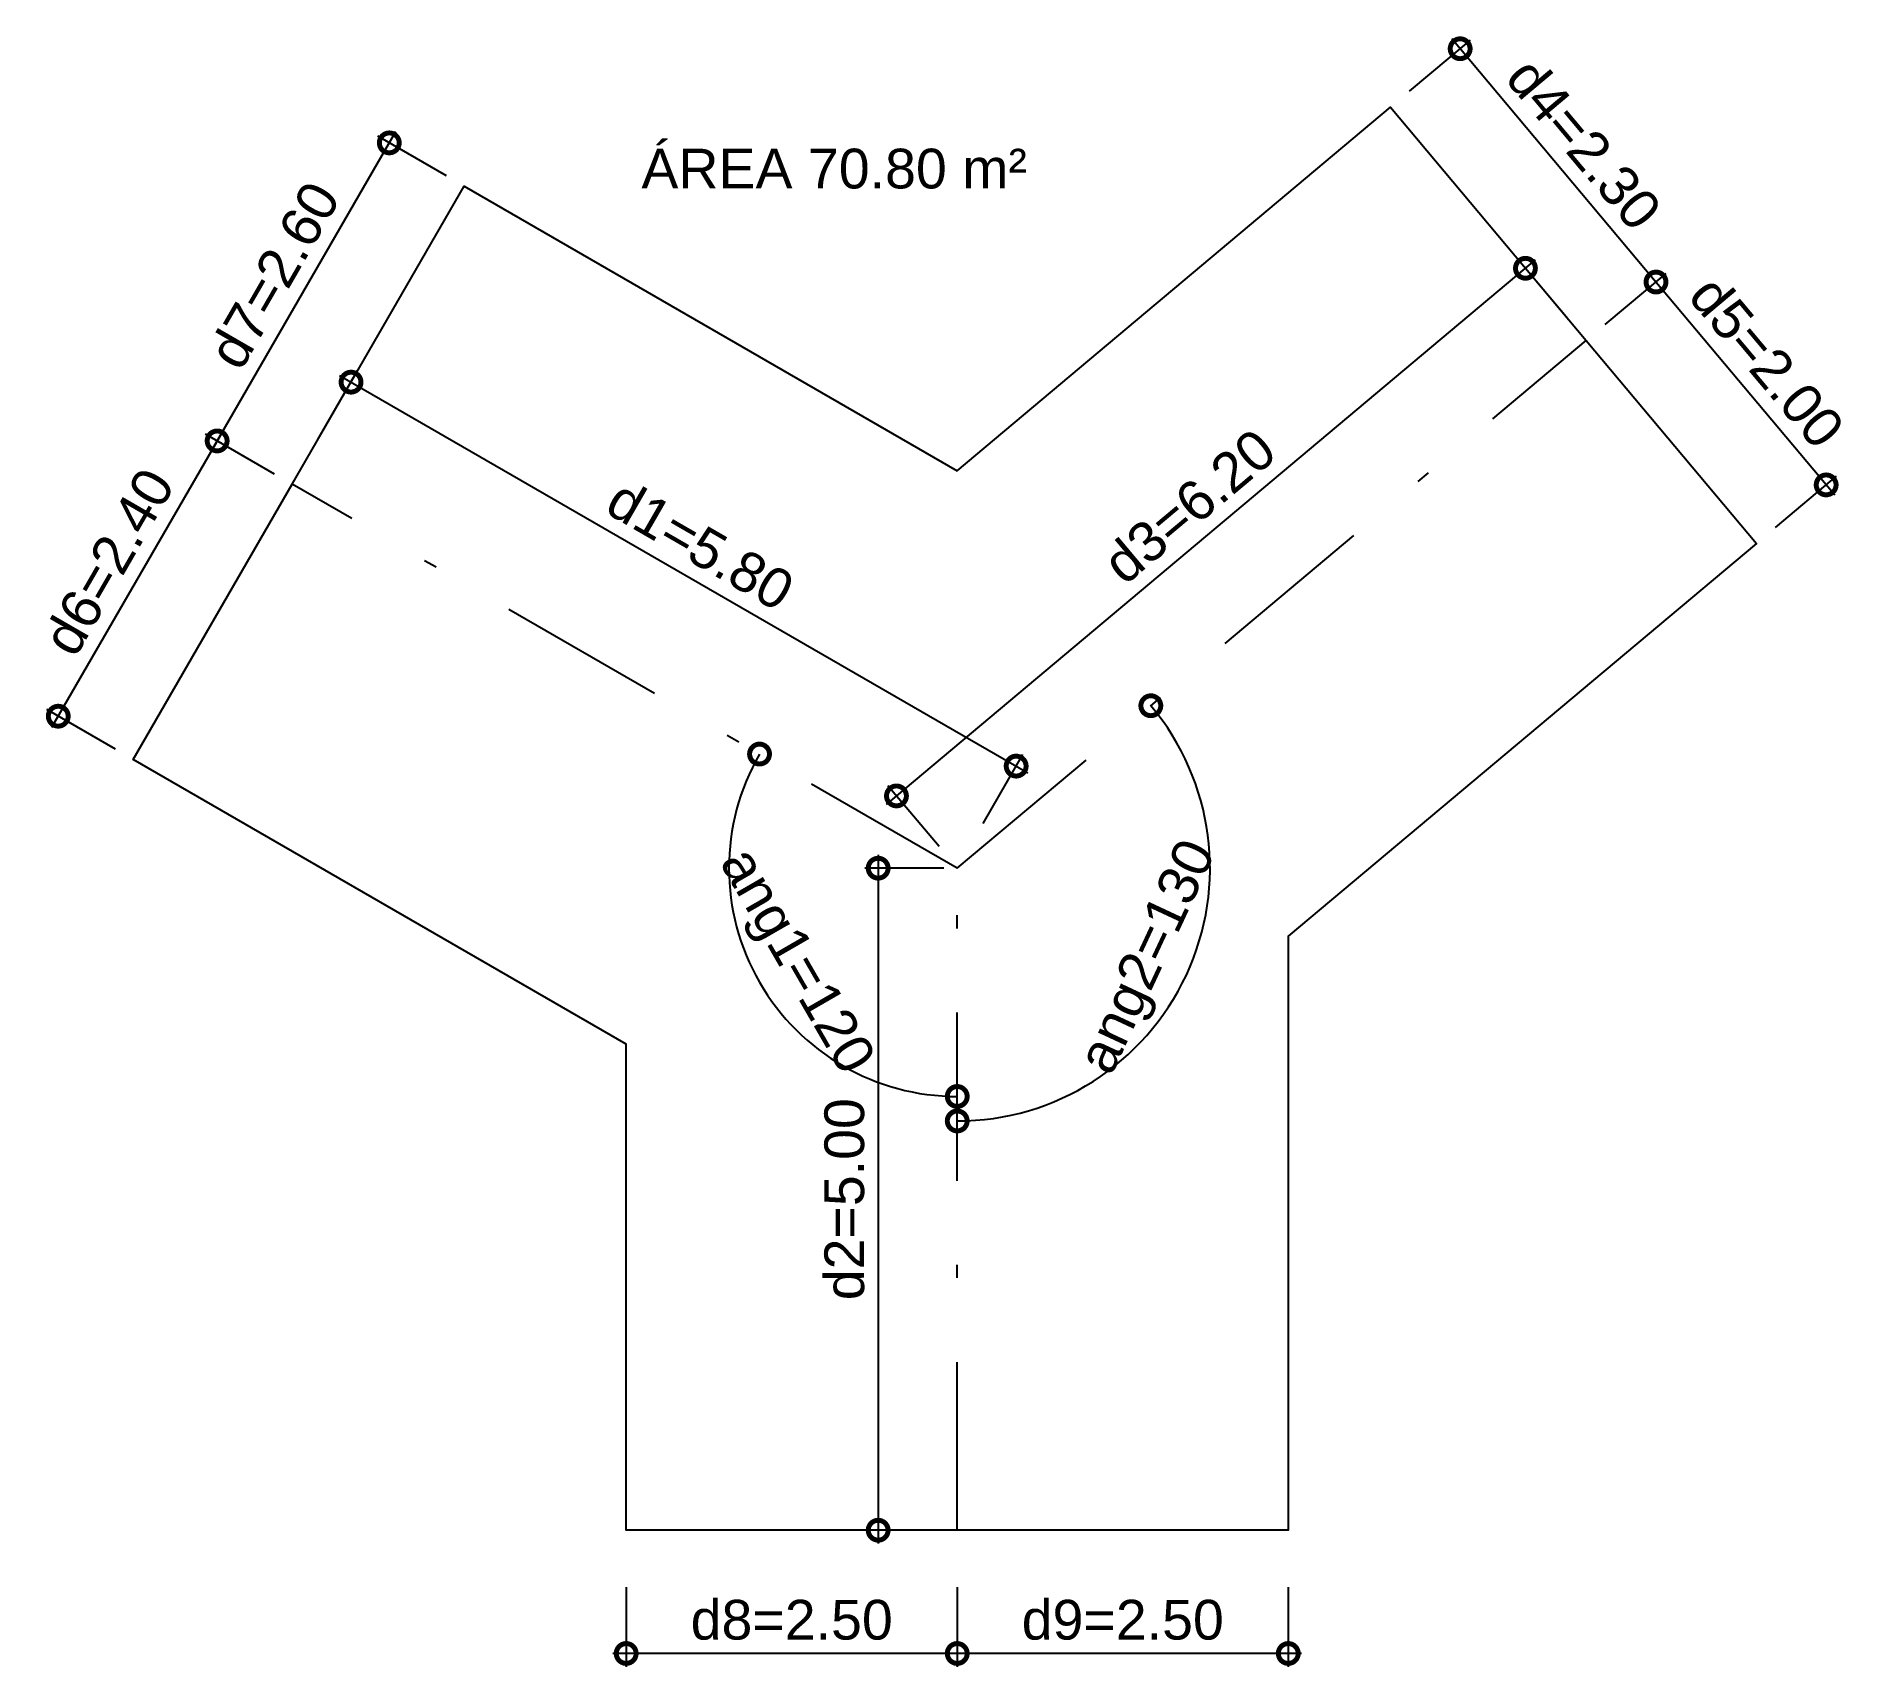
# Model space of a CAD drawing. Header units: metres. Extents: x -6.9 to 6.8, y -6.8 to 5.5.
import ezdxf

# ---------------------------------------------------------------- set-up
doc = ezdxf.new("R2010")
doc.units = ezdxf.units.M
doc.header["$LTSCALE"] = 0.1
doc.linetypes.add('DASHDOT', pattern=[25.4, 12.7, -6.35, 0, -6.35])
doc.layers.add('ARQ_EIXO CINZA 04', color=139, linetype='DASHDOT')
doc.layers.add('SIMB_01', color=1, linetype='Continuous')
doc.layers.add('COTA AZUL', color=5, linetype='Continuous', lineweight=25, true_color=0x0000ff)
doc.styles.add('Annot_3.0mm', font='arial.ttf', dxfattribs={"height": 3})
doc.styles.add('cota', font='arial.ttf')
doc.dimstyles.new('Info 01 - annot', dxfattribs={"dimtxt": 3, "dimasz": 3, "dimexe": 1, "dimexo": 1, "dimgap": 1, "dimtad": 1, "dimzin": 4, "dimtxsty": 'cota', "dimblk": 'DOTSMALL', "dimcen": 2, "dimdle": 1, "dimclrd": 256, "dimclre": 256, "dimclrt": 1, "dimazin": 2, "dimtfac": 0.09, "dimtmove": 2, "dimatfit": 2, "dimfxl": 5, "dimfxlon": 1, "dimtolj": 1, "dimtzin": 4, "dimlwd": -1, "dimarcsym": 1})

# ---------------------------------------------------------------- blocks, each defined once
blk = doc.blocks.new('_DotSmall')
at = {"color": 0, "linetype": 'ByBlock', "const_width": 0.5}
blk.add_lwpolyline([(-0.0625, 0, 1), (0.0625, 0, 1)], format="xyb", close=True, dxfattribs=at)
blk = doc.blocks.new('*D6')
at = {"layer": 'COTA AZUL', "lineweight": -2, "transparency": 16777216}
for p, q in [((-4.759, 2.466), (-4.459, 2.986)), ((0.264, -0.434), (0.564, 0.086))]:
    blk.add_line(p, q, dxfattribs=at)
at = {"layer": 'COTA AZUL', "transparency": 16777216}
blk.add_line((-4.595, 2.949), (0.601, -0.051), dxfattribs=at)
at = {"layer": 'Defpoints', "color": 0, "transparency": 16777216}
for p in [(-4.954, 2.128), (0.514, -0.001), (0.069, -0.772)]:
    blk.add_point(p, dxfattribs=at)
at = {"layer": 'COTA AZUL', "transparency": 16777216, "xscale": 0.3, "yscale": 0.3, "zscale": 0.3}
for p, rotation in [((-4.509, 2.899), 150), ((0.514, -0.001), 330.0000000000001)]:
    blk.add_blockref('_DotSmall', p, dxfattribs=dict(at, rotation=rotation))
at = {"layer": 'COTA AZUL', "color": 1, "transparency": 16777216, "insert": (-1.871, 1.669), "char_height": 0.3, "attachment_point": 5, "rotation": 330, "style": 'cota'}
blk.add_mtext('\\A1;d1=5.80', dxfattribs=at)
blk = doc.blocks.new('*D8')
at = {"layer": 'COTA AZUL', "transparency": 16777216}
blk.add_line((-0.528, -0.672), (-0.528, -5.872), dxfattribs=at)
at = {"layer": 'COTA AZUL', "lineweight": -2, "transparency": 16777216}
for p, q in [((-0.031, -0.772), (-0.628, -0.772)), ((-0.031, -5.772), (-0.628, -5.772))]:
    blk.add_line(p, q, dxfattribs=at)
at = {"layer": 'Defpoints', "color": 0, "transparency": 16777216}
for p in [(0.069, -0.772), (-0.528, -5.772), (0.069, -5.772)]:
    blk.add_point(p, dxfattribs=at)
at = {"layer": 'COTA AZUL', "transparency": 16777216, "xscale": 0.3, "yscale": 0.3, "zscale": 0.3}
for p, rotation in [((-0.528, -0.772), 90), ((-0.528, -5.772), 270)]:
    blk.add_blockref('_DotSmall', p, dxfattribs=dict(at, rotation=rotation))
at = {"layer": 'COTA AZUL', "color": 1, "transparency": 16777216, "insert": (-0.782, -3.272), "char_height": 0.3, "attachment_point": 5, "rotation": 90, "style": 'cota'}
blk.add_mtext('\\A1;d2=5.00', dxfattribs=at)
blk = doc.blocks.new('*D7')
at = {"layer": 'COTA AZUL', "transparency": 16777216}
blk.add_line((-0.466, -0.29), (4.437, 3.824), dxfattribs=at)
at = {"layer": 'COTA AZUL', "lineweight": -2, "transparency": 16777216}
for p, q in [((4.681, 3.376), (4.296, 3.836)), ((-0.068, -0.609), (-0.454, -0.149))]:
    blk.add_line(p, q, dxfattribs=at)
at = {"layer": 'Defpoints', "color": 0, "transparency": 16777216}
for p in [(4.36, 3.759), (4.818, 3.213), (0.069, -0.772)]:
    blk.add_point(p, dxfattribs=at)
at = {"layer": 'COTA AZUL', "transparency": 16777216, "xscale": 0.3, "yscale": 0.3, "zscale": 0.3}
for p, rotation in [((4.36, 3.759), 40.00000000000002), ((-0.39, -0.226), 220)]:
    blk.add_blockref('_DotSmall', p, dxfattribs=dict(at, rotation=rotation))
at = {"layer": 'COTA AZUL', "color": 1, "transparency": 16777216, "insert": (1.822, 1.961), "char_height": 0.3, "attachment_point": 5, "rotation": 40, "style": 'cota'}
blk.add_mtext('\\A1;d3=6.20', dxfattribs=at)
blk = doc.blocks.new('*D2')
at = {"layer": 'COTA AZUL', "lineweight": -2, "transparency": 16777216}
for p, q in [((3.484, 5.096), (3.944, 5.482)), ((4.963, 3.334), (5.422, 3.72))]:
    blk.add_line(p, q, dxfattribs=at)
at = {"layer": 'COTA AZUL', "transparency": 16777216}
blk.add_line((3.803, 5.494), (5.41, 3.579), dxfattribs=at)
at = {"layer": 'Defpoints', "color": 0, "transparency": 16777216}
for p in [(3.34, 4.975), (5.346, 3.655), (4.818, 3.213)]:
    blk.add_point(p, dxfattribs=at)
at = {"layer": 'COTA AZUL', "transparency": 16777216, "xscale": 0.3, "yscale": 0.3, "zscale": 0.3}
for p, rotation in [((3.867, 5.417), 130), ((5.346, 3.655), 310)]:
    blk.add_blockref('_DotSmall', p, dxfattribs=dict(at, rotation=rotation))
at = {"layer": 'COTA AZUL', "color": 1, "transparency": 16777216, "insert": (4.801, 4.699), "char_height": 0.3, "attachment_point": 5, "rotation": 310, "style": 'cota'}
blk.add_mtext('\\A1;d4=2.30', dxfattribs=at)
blk = doc.blocks.new('*D3')
at = {"layer": 'COTA AZUL', "lineweight": -2, "transparency": 16777216}
for p, q in [((4.963, 3.334), (5.422, 3.72)), ((6.248, 1.802), (6.708, 2.188))]:
    blk.add_line(p, q, dxfattribs=at)
at = {"layer": 'COTA AZUL', "transparency": 16777216}
blk.add_line((5.281, 3.732), (6.696, 2.047), dxfattribs=at)
at = {"layer": 'Defpoints', "color": 0, "transparency": 16777216}
for p in [(4.818, 3.213), (6.631, 2.123), (6.104, 1.681)]:
    blk.add_point(p, dxfattribs=at)
at = {"layer": 'COTA AZUL', "transparency": 16777216, "xscale": 0.3, "yscale": 0.3, "zscale": 0.3}
for p, rotation in [((5.346, 3.655), 130.0000000000001), ((6.631, 2.123), 310.0000000000001)]:
    blk.add_blockref('_DotSmall', p, dxfattribs=dict(at, rotation=rotation))
at = {"layer": 'COTA AZUL', "color": 1, "transparency": 16777216, "insert": (6.182, 3.052), "char_height": 0.3, "attachment_point": 5, "rotation": 310, "style": 'cota'}
blk.add_mtext('\\A1;d5=2.00', dxfattribs=at)
blk = doc.blocks.new('*D5')
at = {"layer": 'COTA AZUL', "transparency": 16777216}
blk.add_line((-5.47, 2.541), (-6.77, 0.29), dxfattribs=at)
at = {"layer": 'COTA AZUL', "lineweight": -2, "transparency": 16777216}
for p, q in [((-5.087, 2.205), (-5.607, 2.505)), ((-6.287, 0.126), (-6.807, 0.426))]:
    blk.add_line(p, q, dxfattribs=at)
at = {"layer": 'Defpoints', "color": 0, "transparency": 16777216}
for p in [(-4.954, 2.128), (-6.72, 0.376), (-6.154, 0.049)]:
    blk.add_point(p, dxfattribs=at)
at = {"layer": 'COTA AZUL', "transparency": 16777216, "xscale": 0.3, "yscale": 0.3, "zscale": 0.3}
for p, rotation in [((-5.52, 2.455), 60.00000000000002), ((-6.72, 0.376), 240)]:
    blk.add_blockref('_DotSmall', p, dxfattribs=dict(at, rotation=rotation))
at = {"layer": 'COTA AZUL', "color": 1, "transparency": 16777216, "insert": (-6.34, 1.542), "char_height": 0.3, "attachment_point": 5, "rotation": 60, "style": 'cota'}
blk.add_mtext('\\A1;d6=2.40', dxfattribs=at)
blk = doc.blocks.new('*D4')
at = {"layer": 'COTA AZUL', "transparency": 16777216}
blk.add_line((-5.57, 2.368), (-4.17, 4.793), dxfattribs=at)
at = {"layer": 'COTA AZUL', "lineweight": -2, "transparency": 16777216}
for p, q in [((-3.787, 4.456), (-4.307, 4.756)), ((-5.087, 2.205), (-5.607, 2.505))]:
    blk.add_line(p, q, dxfattribs=at)
at = {"layer": 'Defpoints', "color": 0, "transparency": 16777216}
for p in [(-4.22, 4.706), (-3.654, 4.379), (-4.954, 2.128)]:
    blk.add_point(p, dxfattribs=at)
at = {"layer": 'COTA AZUL', "transparency": 16777216, "xscale": 0.3, "yscale": 0.3, "zscale": 0.3}
for p, rotation in [((-4.22, 4.706), 60.00000000000005), ((-5.52, 2.455), 240)]:
    blk.add_blockref('_DotSmall', p, dxfattribs=dict(at, rotation=rotation))
at = {"layer": 'COTA AZUL', "color": 1, "transparency": 16777216, "insert": (-5.09, 3.707), "char_height": 0.3, "attachment_point": 5, "rotation": 60, "style": 'cota'}
blk.add_mtext('\\A1;d7=2.60', dxfattribs=at)
blk = doc.blocks.new('*D12')
at = {"layer": 'COTA AZUL', "lineweight": -2, "transparency": 16777216}
for p, q in [((-2.431, -6.203), (-2.431, -6.803)), ((0.069, -6.203), (0.069, -6.803))]:
    blk.add_line(p, q, dxfattribs=at)
at = {"layer": 'COTA AZUL', "transparency": 16777216}
blk.add_line((0.169, -6.703), (-2.531, -6.703), dxfattribs=at)
at = {"layer": 'Defpoints', "color": 0, "transparency": 16777216}
for p in [(-2.431, -5.772), (0.069, -5.772), (-2.431, -6.703)]:
    blk.add_point(p, dxfattribs=at)
at = {"layer": 'COTA AZUL', "transparency": 16777216, "xscale": 0.3, "yscale": 0.3, "zscale": 0.3, "rotation": 180}
blk.add_blockref('_DotSmall', (-2.431, -6.703), dxfattribs=at)
at = {"layer": 'COTA AZUL', "transparency": 16777216, "xscale": 0.3, "yscale": 0.3, "zscale": 0.3}
blk.add_blockref('_DotSmall', (0.069, -6.703), dxfattribs=at)
at = {"layer": 'COTA AZUL', "color": 1, "transparency": 16777216, "insert": (-1.181, -6.45), "char_height": 0.3, "attachment_point": 5, "style": 'cota'}
blk.add_mtext('\\A1;d8=2.50', dxfattribs=at)
blk = doc.blocks.new('*D11')
at = {"layer": 'COTA AZUL', "lineweight": -2, "transparency": 16777216}
for p, q in [((0.069, -6.203), (0.069, -6.803)), ((2.569, -6.203), (2.569, -6.803))]:
    blk.add_line(p, q, dxfattribs=at)
at = {"layer": 'COTA AZUL', "transparency": 16777216}
blk.add_line((2.669, -6.703), (-0.031, -6.703), dxfattribs=at)
at = {"layer": 'Defpoints', "color": 0, "transparency": 16777216}
for p in [(0.069, -5.772), (2.569, -5.772), (0.069, -6.703)]:
    blk.add_point(p, dxfattribs=at)
at = {"layer": 'COTA AZUL', "transparency": 16777216, "xscale": 0.3, "yscale": 0.3, "zscale": 0.3, "rotation": 180}
blk.add_blockref('_DotSmall', (0.069, -6.703), dxfattribs=at)
at = {"layer": 'COTA AZUL', "transparency": 16777216, "xscale": 0.3, "yscale": 0.3, "zscale": 0.3}
blk.add_blockref('_DotSmall', (2.569, -6.703), dxfattribs=at)
at = {"layer": 'COTA AZUL', "color": 1, "transparency": 16777216, "insert": (1.319, -6.45), "char_height": 0.3, "attachment_point": 5, "style": 'cota'}
blk.add_mtext('\\A1;d9=2.50', dxfattribs=at)
blk = doc.blocks.new('*D9')
at = {"layer": 'COTA AZUL', "transparency": 16777216}
blk.add_arc((0.069, -0.772), 1.724, 150, 270, dxfattribs=at)
at = {"layer": 'Defpoints', "color": 0, "transparency": 16777216}
for p in [(-4.954, 2.128), (0.069, -0.772), (0.069, -0.772), (-1.629, -1.072), (0.069, -5.772)]:
    blk.add_point(p, dxfattribs=at)
at = {"layer": 'COTA AZUL', "transparency": 16777216, "xscale": 0.3, "yscale": 0.3, "zscale": 0.3, "rotation": 60.00000000000006}
blk.add_blockref('_DotSmall', (-1.424, 0.09), dxfattribs=at)
at = {"layer": 'COTA AZUL', "transparency": 16777216, "xscale": 0.3, "yscale": 0.3, "zscale": 0.3}
blk.add_blockref('_DotSmall', (0.069, -2.496), dxfattribs=at)
at = {"layer": 'COTA AZUL', "color": 1, "transparency": 16777216, "insert": (-1.169, -1.487), "char_height": 0.3, "attachment_point": 5, "rotation": 300, "style": 'cota'}
blk.add_mtext('\\A1;ang1=120', dxfattribs=at)
blk = doc.blocks.new('*D10')
at = {"layer": 'COTA AZUL', "transparency": 16777216}
blk.add_arc((0.069, -0.772), 1.909, 270, 40, dxfattribs=at)
at = {"layer": 'Defpoints', "color": 0, "transparency": 16777216}
for p in [(4.818, 3.213), (0.069, -0.772), (0.069, -0.772), (1.379, -2.161), (0.069, -5.772)]:
    blk.add_point(p, dxfattribs=at)
at = {"layer": 'COTA AZUL', "transparency": 16777216, "xscale": 0.3, "yscale": 0.3, "zscale": 0.3}
for p, rotation in [((1.531, 0.455), 130), ((0.069, -2.681), 180)]:
    blk.add_blockref('_DotSmall', p, dxfattribs=dict(at, rotation=rotation))
at = {"layer": 'COTA AZUL', "color": 1, "transparency": 16777216, "insert": (1.532, -1.454), "char_height": 0.3, "attachment_point": 5, "rotation": 65, "style": 'cota'}
blk.add_mtext('\\A1;ang2=130', dxfattribs=at)

msp = doc.modelspace()

# ---------------------------------------------------------------- linework, layer by layer
msp.add_lwpolyline([(-4.954, 2.128), (-3.654, 4.379), (0.069, 2.23), (3.34, 4.975), (4.818, 3.213), (6.104, 1.681), (2.569, -1.285), (2.569, -5.772), (0.069, -5.772), (-2.431, -5.772), (-2.431, -2.1), (-6.154, 0.049), (-4.954, 2.128)])
at = {"layer": 'ARQ_EIXO CINZA 04'}
for p, q in [((0.069, -0.772), (4.818, 3.213)), ((0.069, -0.772), (-4.954, 2.128)), ((0.069, -5.772), (0.069, -0.772))]:
    msp.add_line(p, q, dxfattribs=at)

# ---------------------------------------------------------------- texts
at = {"layer": 'SIMB_01', "insert": (-2.316, 4.662), "char_height": 0.3, "width": 3.9108, "attachment_point": 1, "style": 'Annot_3.0mm'}
msp.add_mtext('ÁREA 70.80 m²', dxfattribs=at)

# ---------------------------------------------------------------- dimensions: what is measured, and where the dimension line sits
at = {"layer": 'COTA AZUL'}
for p1, p2, distance, text, picture, middle in [((3.34, 4.975), (4.818, 3.213), 0.688, 'd4=2.30', '*D2', (4.801, 4.699)), ((-4.954, 2.128), (-3.654, 4.379), 0.654, 'd7=2.60', '*D4', (-5.09, 3.707)), ((0.069, -0.772), (4.818, 3.213), 0.713, 'd3=6.20', '*D7', (1.822, 1.961)), ((4.818, 3.213), (6.104, 1.681), 0.688, 'd5=2.00', '*D3', (6.182, 3.052)), ((-4.954, 2.128), (0.069, -0.772), 0.891, 'd1=5.80', '*D6', (-1.871, 1.669)), ((-4.954, 2.128), (-6.154, 0.049), -0.654, 'd6=2.40', '*D5', (-6.34, 1.542)), ((0.069, -5.772), (-2.431, -5.772), 0.931, 'd8=2.50', '*D12', (-1.181, -6.45)), ((2.569, -5.772), (0.069, -5.772), 0.931, 'd9=2.50', '*D11', (1.319, -6.45))]:
    dim = msp.add_aligned_dim(p1=p1, p2=p2, distance=distance, text=text, dimstyle='Info 01 - annot', override={"dimscale": 0}, dxfattribs=at)
    dim.commit()
    dim.dimension.update_dxf_attribs({"geometry": picture, "text_midpoint": middle})
for base, line1, text, picture, middle in [((1.379, -2.161), ((0.069, -0.772), (4.818, 3.213)), 'ang2=130', '*D10', (1.532, -1.454)), ((-1.629, -1.072), ((0.069, -0.772), (-4.954, 2.128)), 'ang1=120', '*D9', (-1.169, -1.487))]:
    dim = msp.add_angular_dim_2l(base=base, line1=line1, line2=((0.069, -5.772), (0.069, -0.772)), text=text, dimstyle='Info 01 - annot', override={"dimscale": 0}, dxfattribs=at)
    dim.commit()
    dim.dimension.update_dxf_attribs({"geometry": picture, "text_midpoint": middle})
dim = msp.add_linear_dim(base=(-0.528, -5.772), p1=(0.069, -0.772), p2=(0.069, -5.772), angle=90, text='d2=5.00', dimstyle='Info 01 - annot', override={"dimscale": 0}, dxfattribs=at)
dim.commit()
dim.dimension.update_dxf_attribs({"geometry": '*D8', "text_midpoint": (-0.782, -3.272)})

doc.saveas('drawing.dxf')
